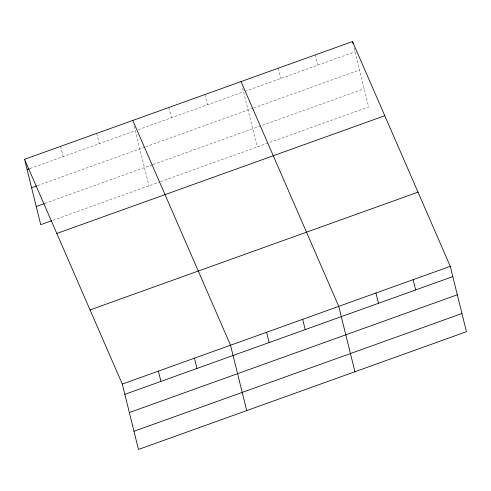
<?xml version="1.0" encoding="UTF-8"?>
<svg xmlns="http://www.w3.org/2000/svg" width="491" height="491" viewBox="0 0 491 491"><rect width="100%" height="100%" fill="white"/><g stroke="black" fill="none" stroke-linecap="round" stroke-linejoin="round"><path stroke-width="0.37" stroke-dasharray="2.46 1.84" d="M29.976 168.523L135.32 130.704M138.21 129.667L243.554 91.842M244.984 91.332L355.061 51.807M37.365 185.672L144.87 147.073M145.594 146.815L253.055 108.229M253.773 107.977L359.565 69.992M44.884 203.372L152.394 164.773M153.118 164.516L364.199 88.73M52.991 220.263L159.784 181.922M160.502 181.664L368.698 106.915L353.79 46.676M315.351 54.888L317.892 65.15M278.182 68.231L280.723 78.499M242.646 88.177L257.192 146.95M204.937 94.53L207.478 104.798M168.861 107.486L171.396 117.748M134.233 126.304L148.957 185.807M96.702 133.392L99.243 143.654M60.626 146.343L63.167 156.604"/><path stroke-width="0.74" d="M24.55 159.299L352.526 41.545L450.272 266.331L466.45 331.701L138.474 449.455L122.302 384.085L24.55 159.299L40.728 224.669L51.549 220.778M27.091 169.561L29.257 168.781M31.59 187.746L36.641 185.929M36.23 206.484L44.165 203.63M56.809 233.477L384.778 115.723M90.043 309.907L418.013 192.153M122.302 384.085L450.272 266.331M124.837 394.353L452.812 276.599M129.342 412.538L457.311 294.784M133.975 431.27L461.951 313.516M241.013 81.58L338.759 306.372L354.938 371.742M132.779 120.436L230.531 345.228L246.709 410.599M413.103 279.68L415.644 289.942M352.526 41.545L353.066 43.742M375.934 293.023L378.475 303.291M302.683 319.322L305.224 329.584M266.607 332.278L269.148 342.54M194.454 358.185L196.995 368.446M158.378 371.135L160.919 381.397"/></g></svg>
